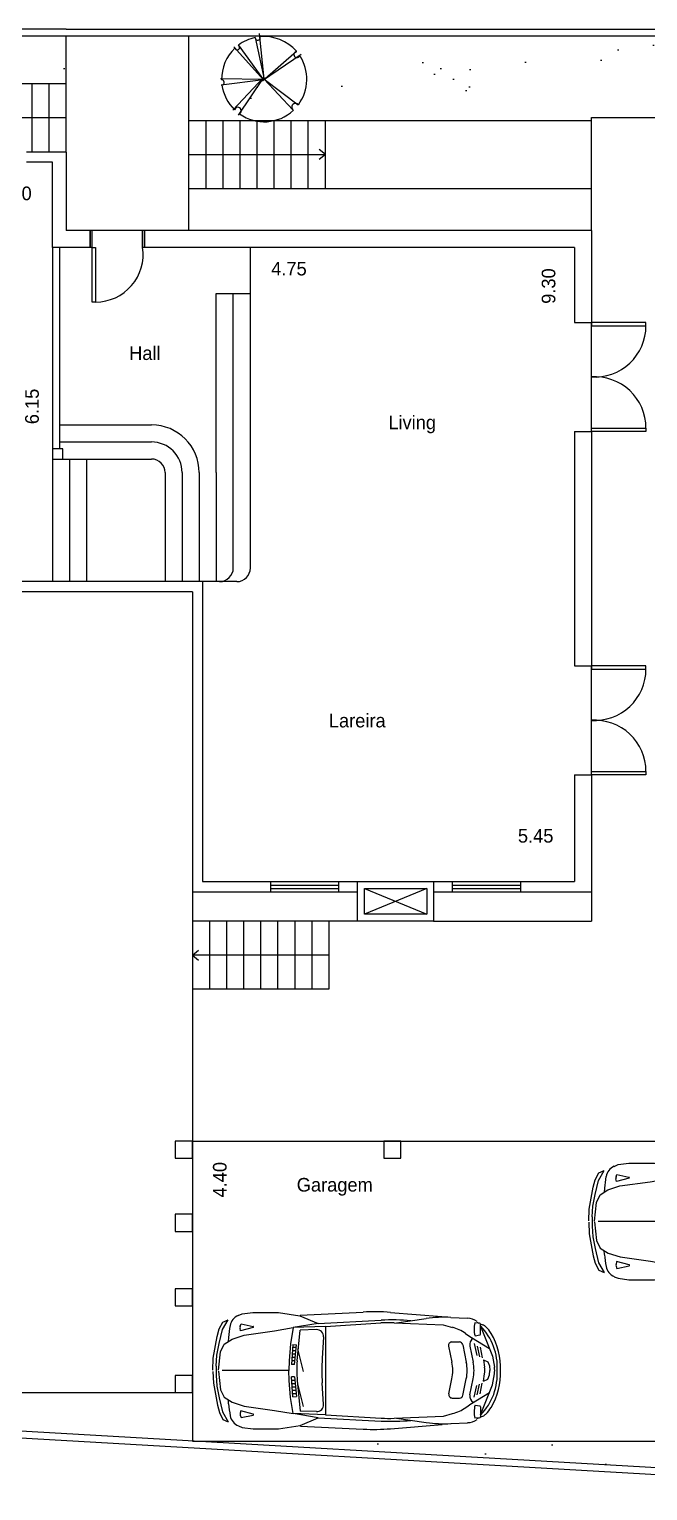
# Model space of a CAD drawing. Extents: x 2 to 41.9, y 0.3 to 42.9.
# Drawn here: x 19.46 to 28.53, y 0.33 to 21.76 of the extents above; entities that cross this region are included whole.
import ezdxf

# ---------------------------------------------------------------- set-up
doc = ezdxf.new("R2010")
doc.units = 0
doc.header["$MEASUREMENT"] = 0
doc.layers.get('0').update_dxf_attribs({"linetype": 'CONTINUOUS'})
doc.layers.get('DEFPOINTS').update_dxf_attribs({"linetype": 'CONTINUOUS'})
for name, color, linetype in [('ARV', 3, 'CONTINUOUS'), ('BLOCO', 5, 'CONTINUOUS'), ('BLOCOS', 5, 'CONTINUOUS'), ('CINZA', 8, 'CONTINUOUS'), ('HACHURA', 1, 'CONTINUOUS'), ('JARDIM', 3, 'CONTINUOUS'), ('PAREDE', 7, 'CONTINUOUS')]:
    doc.layers.add(name, color=color, linetype=linetype)
doc.styles.add('PADRÃO', font='', dxfattribs={"height": 0.2})
doc.styles.get('PADRÃO').set_extended_font_data('AvantGarde Bk BT')
doc.dimstyles.new('PADRÃOS', dxfattribs={"dimtxt": 0.15, "dimasz": 0.1, "dimexe": 1.25, "dimexo": 0.625, "dimgap": 0.1, "dimtad": 0, "dimjust": 1, "dimzin": 1, "dimdsep": 46, "dimtxsty": 'PADRÃO', "dimcen": 2.5, "dimse1": 1, "dimse2": 1, "dimsd1": 1, "dimsd2": 1, "dimclrt": 1, "dimadec": 0, "dimazin": 0, "dimtfac": 1, "dimtdec": 4, "dimtmove": 0, "dimatfit": 3, "dimfxl": 1, "dimtolj": 1, "dimtzin": 0, "dimarcsym": 0})
pattern_1 = [(37.5, (-139.9309, -109.406), (-0.062993, 1.926824), [0, -1.52, 0, -1.7, 0, -1.625]), (7.5, (-139.931, -109.406), (1.769777, 2.822146), [0, -0.82, 0, -1.37, 0, -0.525]), (327.5, (-141.1609, -109.406), (3.114142, 0.005659), [0, -0.5, 0, -1.8, 0, -2.35]), (317.5, (-141.161, -109.406), (3.006127, 0.877676), [0, -0.25, 0, -1.18, 0, -1.35])]

# ---------------------------------------------------------------- blocks, each defined once
blk = doc.blocks.new('SETA')
at = {"layer": 'PAREDE', "ltscale": 0.015}
for q in [(-0.073, -0.091), (0.073, -0.091)]:
    blk.add_line((0, 0), q, dxfattribs=at)
blk = doc.blocks.new('P80D25')
at = {"layer": 'BLOCO', "ltscale": 0.015}
for p, q in [((0, 0.25), (0, 0)), ((0, 0.25), (0.03, 0.25)), ((0.03, 0.25), (0.03, 0)), ((0.77, 0.25), (0.77, 0)), ((0.77, 0.25), (0.8, 0.25)), ((0.8, 0.25), (0.8, 0)), ((0, 0), (0.8, 0))]:
    blk.add_line(p, q, dxfattribs=at)
at = {"layer": 'BLOCO'}
blk.add_lwpolyline([(0.77, 0.25), (0.72, 0.25), (0.72, 1.05), (0.77, 1.05)], close=True, dxfattribs=at)
at = {"layer": 'BLOCO', "ltscale": 0.015}
blk.add_arc((0.72, 0.352), 0.698, 90, 188.4445, dxfattribs=at)
blk = doc.blocks.new('*D63')
at = {"layer": 'DEFPOINTS', "color": 0, "linetype": 'ByBlock', "ltscale": 0.015}
for p in [(155.532, 129.22), (159.732, 129.22), (155.532, 128.762)]:
    blk.add_point(p, dxfattribs=at)
at = {"color": 1, "linetype": 'ByBlock', "ltscale": 0.015, "insert": (159.166, 128.762), "char_height": 0.2, "attachment_point": 5, "style": 'PADRÃO'}
blk.add_mtext('\\A1;4.20', dxfattribs=at)
blk = doc.blocks.new('*D64')
at = {"layer": 'DEFPOINTS', "color": 0, "linetype": 'ByBlock', "ltscale": 0.015}
for p in [(159.732, 129.22), (159.432, 123.07), (159.732, 123.07)]:
    blk.add_point(p, dxfattribs=at)
at = {"color": 1, "linetype": 'ByBlock', "ltscale": 0.015, "insert": (159.432, 125.639), "char_height": 0.2, "attachment_point": 5, "rotation": 90, "style": 'PADRÃO'}
blk.add_mtext('\\A1;6.15', dxfattribs=at)
blk = doc.blocks.new('*D69')
at = {"layer": 'DEFPOINTS', "color": 0, "linetype": 'ByBlock', "ltscale": 0.015}
for p in [(161.782, 114.865), (161.782, 110.465), (162.185, 110.465)]:
    blk.add_point(p, dxfattribs=at)
at = {"color": 1, "linetype": 'ByBlock', "ltscale": 0.015, "insert": (162.185, 114.299), "char_height": 0.2, "attachment_point": 5, "rotation": 90, "style": 'PADRÃO'}
blk.add_mtext('\\A1;4.40', dxfattribs=at)
blk = doc.blocks.new('*D70')
at = {"layer": 'DEFPOINTS', "color": 0, "linetype": 'ByBlock', "ltscale": 0.015}
for p in [(161.932, 119.341), (161.932, 118.67), (167.382, 118.67)]:
    blk.add_point(p, dxfattribs=at)
at = {"color": 1, "linetype": 'ByBlock', "ltscale": 0.015, "insert": (166.815, 119.341), "char_height": 0.2, "attachment_point": 5, "style": 'PADRÃO'}
blk.add_mtext('\\A1;5.45', dxfattribs=at)
blk = doc.blocks.new('*D71')
at = {"layer": 'DEFPOINTS', "color": 0, "linetype": 'ByBlock', "ltscale": 0.015}
for p in [(167.382, 127.97), (167.005, 118.67), (167.382, 118.67)]:
    blk.add_point(p, dxfattribs=at)
at = {"color": 1, "linetype": 'ByBlock', "ltscale": 0.015, "insert": (167.005, 127.404), "char_height": 0.2, "attachment_point": 5, "rotation": 90, "style": 'PADRÃO'}
blk.add_mtext('\\A1;9.30', dxfattribs=at)
blk = doc.blocks.new('*D72')
at = {"layer": 'DEFPOINTS', "color": 0, "linetype": 'ByBlock', "ltscale": 0.015}
for p in [(162.632, 127.97), (167.382, 127.97), (167.382, 127.658)]:
    blk.add_point(p, dxfattribs=at)
at = {"color": 1, "linetype": 'ByBlock', "ltscale": 0.015, "insert": (163.198, 127.658), "char_height": 0.2, "attachment_point": 5, "style": 'PADRÃO'}
blk.add_mtext('\\A1;4.75', dxfattribs=at)
blk = doc.blocks.new('C-01')
for p, q in [((-1.831, 0.842), (-1.773, 0.867)), ((-1.773, 0.867), (-1.616, 0.889)), ((-1.616, 0.889), (-1.24, 0.889)), ((-1.24, 0.889), (-0.927, 0.84)), ((-0.922, 0.847), (0, 0.894)), ((0.402, 0.888), (1.156, 0.828)), ((-2.138, 0.536), (-2.109, 0.646)), ((-2.109, 0.646), (-2.057, 0.747)), ((-2.062, 0.637), (-1.978, 0.781)), ((-2.057, 0.747), (-1.978, 0.781)), ((-1.796, 0.62), (-1.804, 0.658)), ((-1.802, 0.687), (-1.79, 0.721)), ((-1.612, 0.669), (-1.796, 0.62)), ((-1.79, 0.721), (-1.613, 0.684)), ((-0.659, 0.727), (-1.026, 0.665)), ((-0.552, 0.682), (-1.026, 0.665)), ((-0.927, 0.84), (-0.659, 0.727)), ((-0.659, 0.727), (0.263, 0.774)), ((-0.552, 0.682), (0.261, 0.733)), ((-0.552, 0.682), (-0.551, -0.613)), ((0.455, 0.735), (1.176, 0.704)), ((0.488, 0.734), (0.925, 0.798)), ((1.176, 0.704), (1.31, 0.669)), ((1.287, 0.815), (1.531, 0.802)), ((1.708, 0.731), (1.637, 0.736)), ((1.667, 0.743), (1.699, 0.729)), ((1.72, 0.57), (1.72, 0.718)), ((1.72, 0.688), (1.898, 0.248)), ((1.724, 0.718), (1.754, 0.706)), ((-2.196, 0.215), (-2.138, 0.536)), ((-2.143, 0.259), (-2.109, 0.43)), ((-2.109, 0.43), (-2.062, 0.637)), ((-1.972, 0.52), (-1.976, 0.461)), ((-0.966, 0.178), (-0.924, 0.627)), ((-0.684, 0.636), (-0.924, 0.627)), ((-0.58, 0.53), (-0.599, 0.212)), ((1.301, 0.455), (1.411, 0.455)), ((1.503, 0.579), (1.594, 0.516)), ((1.59, 0.519), (1.853, 0.359)), ((1.63, 0.43), (1.666, 0.256)), ((1.641, 0.546), (1.709, 0.557)), ((-2.201, 0.043), (-2.196, 0.215)), ((-2.152, 0.1), (-2.143, 0.259)), ((-1.029, 0.419), (-1.052, 0.126)), ((-0.995, 0.226), (-1.044, 0.226)), ((-0.99, 0.276), (-1.04, 0.276)), ((-0.985, 0.326), (-1.037, 0.326)), ((-0.98, 0.376), (-1.033, 0.376)), ((-1.029, 0.419), (-0.977, 0.411)), ((-1.004, 0.126), (-0.977, 0.411)), ((-0.962, 0.353), (-0.88, 0.023)), ((1.253, 0.394), (1.301, 0.16)), ((1.46, 0.415), (1.513, 0.16)), ((1.564, 0.395), (1.613, 0.16)), ((1.674, 0.395), (1.707, 0.239)), ((1.714, 0.379), (1.747, 0.222)), ((1.898, 0.248), (1.925, 0.086)), ((-1.091, 0.034), (-2.064, 0.034)), ((-1.004, 0.126), (-1.052, 0.126)), ((-0.999, 0.176), (-1.048, 0.176)), ((1.764, 0.193), (1.781, 0.086)), ((1.764, 0.193), (1.831, 0.165)), ((1.831, 0.165), (1.855, 0.103)), ((1.855, 0.103), (1.859, 0.037)), ((1.855, -0.029), (1.859, 0.037)), ((-2.152, -0.034), (-2.143, -0.193)), ((-2.143, -0.193), (-2.108, -0.364)), ((-1.029, -0.351), (-1.052, -0.058)), ((-1.004, -0.058), (-1.052, -0.058)), ((-0.999, -0.108), (-1.048, -0.108)), ((-0.995, -0.158), (-1.044, -0.158)), ((-0.99, -0.208), (-1.04, -0.208)), ((-1.004, -0.058), (-0.977, -0.343)), ((-0.966, -0.11), (-0.923, -0.559)), ((-0.962, -0.16), (-0.88, -0.49)), ((-0.579, -0.461), (-0.598, -0.143)), ((1.256, -0.307), (1.302, -0.087)), ((1.463, -0.328), (1.513, -0.087)), ((1.565, -0.322), (1.613, -0.087)), ((1.63, -0.356), (1.666, -0.183)), ((1.674, -0.322), (1.707, -0.165)), ((1.714, -0.305), (1.747, -0.148)), ((1.721, -0.615), (1.898, -0.174)), ((1.764, -0.12), (1.781, -0.013)), ((1.764, -0.12), (1.831, -0.091)), ((1.831, -0.091), (1.855, -0.029)), ((1.898, -0.174), (1.925, -0.013)), ((-2.108, -0.364), (-2.061, -0.571)), ((-1.971, -0.453), (-1.975, -0.394)), ((-0.985, -0.258), (-1.037, -0.258)), ((-0.98, -0.308), (-1.033, -0.308)), ((-1.029, -0.351), (-0.977, -0.343)), ((1.305, -0.367), (1.414, -0.367)), ((1.591, -0.446), (1.854, -0.285)), ((-2.061, -0.571), (-1.976, -0.714)), ((-1.795, -0.553), (-1.803, -0.591)), ((-1.801, -0.62), (-1.789, -0.654)), ((-1.611, -0.602), (-1.795, -0.553)), ((-1.789, -0.654), (-1.611, -0.617)), ((-0.552, -0.613), (-1.026, -0.596)), ((-0.659, -0.658), (-1.025, -0.596)), ((-0.683, -0.567), (-0.924, -0.558)), ((-0.551, -0.613), (0.263, -0.663)), ((0.457, -0.664), (1.177, -0.632)), ((1.177, -0.632), (1.311, -0.596)), ((1.504, -0.506), (1.595, -0.442)), ((1.642, -0.472), (1.71, -0.484)), ((1.721, -0.496), (1.721, -0.645)), ((1.726, -0.645), (1.755, -0.632)), ((-1.829, -0.776), (-1.771, -0.8)), ((-1.771, -0.8), (-1.614, -0.821)), ((-1.614, -0.821), (-1.238, -0.821)), ((-1.238, -0.821), (-0.925, -0.772)), ((-0.925, -0.772), (-0.657, -0.658)), ((-0.92, -0.779), (0.002, -0.824)), ((-0.659, -0.658), (0.263, -0.705)), ((0.403, -0.818), (1.157, -0.755)), ((0.49, -0.663), (0.927, -0.726)), ((1.289, -0.742), (1.533, -0.729)), ((1.709, -0.658), (1.638, -0.662)), ((1.668, -0.669), (1.7, -0.656))]:
    blk.add_line(p, q)
for points in [[(-2.118, 0.039), (-2.09, 0.311), (-2.037, 0.422), (-1.921, 0.496), (-1.745, 0.554), (-1.3, 0.617), (-1.026, 0.665), (-1.064, 0.428), (-1.083, 0.18), (-1.091, 0.034)], [(-2.201, 0.023), (-2.195, -0.149), (-2.137, -0.47), (-2.107, -0.58), (-2.055, -0.681), (-1.976, -0.714)], [(-2.118, 0.027), (-2.089, -0.245), (-2.036, -0.356), (-1.92, -0.429), (-1.744, -0.487), (-1.299, -0.55), (-1.025, -0.596), (-1.063, -0.36), (-1.083, -0.112), (-1.091, 0.034)]]:
    blk.add_lwpolyline(points)
for centre, radius, start, end in [((0.157, -2.15), 3.048, 85.3952, 92.9452), ((-0.452, 0.416), 1.524, 169.4663, 176.0811), ((-1.753, 0.658), 0.2, 112.7478, 169.4663), ((-1.755, 0.669), 0.0508, 159.9787, 192.5384), ((-1.614, 0.676), 0.00762, 284.96, 78.1125), ((0.377, -1.092), 1.829, 87.5491, 93.6237), ((0.42, -2.27), 3.048, 84.6964, 92.9452), ((1.192, -1.011), 1.829, 86.9998, 98.3676), ((1.154, 0.08), 0.61, 55.07, 75.2551), ((1.517, 0.518), 0.284, 57.3299, 87.1824), ((1.99, 0.648), 0.364, 166.0961, 196.3535), ((1.707, 0.718), 0.0127, 0, 86.3304), ((1.12, 0.093), 0.847, 356.2451, 44.5195), ((1.695, 0.565), 0.152, 46.3836, 67.2014), ((1.5, 0.36), 0.436, 30.4577, 46.3836), ((-0.68, 0.536), 0.1, 356.7256, 92.0722), ((1.301, 0.405), 0.05, 90, 191.7694), ((1.411, 0.405), 0.05, 11.7694, 90), ((1.662, 0.416), 0.1, 118.178, 191.7694), ((1.707, 0.57), 0.0127, 279.6077, 360), ((1.003, 0.068), 1.012, 358.0694, 30.4577), ((-0.935, 0.034), 1.219, 176.8942, 183.2188), ((0.551, 0.036), 1.524, 174.6214, 185.4916), ((2.444, 0.037), 3.048, 176.7256, 183.3874), ((0.704, 0.036), 0.61, 348.3436, 11.7694), ((0.916, 0.036), 0.61, 348.3436, 11.7694), ((1.016, 0.036), 0.61, 348.3436, 11.7694), ((1.12, -0.02), 0.847, 315.5935, 3.8679), ((1.481, 0.037), 0.305, 350.7246, 9.3883), ((1.003, 0.004), 1.012, 329.6553, 2.0435), ((1.624, 0.037), 0.305, 350.7246, 9.3883), ((1.305, -0.317), 0.05, 168.3436, 270), ((1.414, -0.317), 0.05, 270, 348.3436), ((1.663, -0.342), 0.1, 168.3436, 242.009), ((-0.451, -0.346), 1.524, 184.0319, 190.6466), ((-1.752, -0.591), 0.2, 190.6466, 247.3652), ((-1.753, -0.602), 0.0508, 167.5746, 200.1342), ((-1.613, -0.609), 0.00762, 282.0005, 75.153), ((-0.679, -0.467), 0.1, 267.9278, 3.3874), ((1.154, -0.007), 0.61, 284.8579, 305.0429), ((1.991, -0.574), 0.364, 163.7595, 194.0169), ((1.708, -0.496), 0.0127, 0.113, 80.5053), ((1.696, -0.492), 0.152, 292.9116, 313.7293), ((1.5, -0.287), 0.436, 313.7293, 329.6553), ((0.153, 2.22), 3.048, 267.1678, 274.7177), ((0.375, 1.163), 1.829, 266.4893, 272.5638), ((0.42, 2.339), 3.048, 267.0548, 275.3036), ((1.189, 1.084), 1.829, 261.7454, 273.1132), ((1.518, -0.445), 0.284, 272.9306, 302.783), ((1.709, -0.645), 0.0127, 273.7825, 0.113)]:
    blk.add_arc(centre, radius, start, end)
blk = doc.blocks.new('A_03')
at = {"layer": 'ARV'}
for p, q in [((-0.164, 0.667), (-0.032, 0.054)), ((-0.032, 0.054), (-0.102, 0.726)), ((-0.04, 0.044), (-0.476, 0.526)), ((-0.413, 0.556), (-0.04, 0.044)), ((-0.057, 0.029), (0.441, 0.467)), ((0.512, 0.415), (-0.057, 0.029)), ((-0.04, 0.051), (-0.672, 0.059)), ((-0.663, -0.03), (-0.04, 0.051)), ((-0.494, -0.401), (-0.04, 0.081)), ((-0.04, 0.081), (-0.413, -0.475)), ((-0.032, 0.054), (0.468, -0.32)), ((0.388, -0.394), (-0.032, 0.054))]:
    blk.add_line(p, q, dxfattribs=at)
for centre, radius, start, end in [((-0.032, 0.054), 0.625, 102.158, 127.2526), ((-0.127, 0.664), 0.037, 175.6543, 19.6938), ((-0.032, 0.054), 0.625, 41.0541, 95.5311), ((-0.032, 0.054), 0.625, 133.2426, 180.9743), ((-0.427, 0.516), 0.0334, 201.2821, 48.2736), ((0.446, 0.414), 0.0427, 89.2094, 344.6286), ((-0.032, 0.054), 0.625, 323.2022, 33.8211), ((-0.655, 0.006), 0.0378, 285.6846, 88.001), ((-0.032, 0.054), 0.625, 187.876, 225.8833), ((-0.419, -0.408), 0.0497, 310.6567, 163.4448), ((-0.032, 0.054), 0.625, 234.6715, 313.133), ((0.426, -0.355), 0.0546, 40.7148, 224.88)]:
    blk.add_arc(centre, radius, start, end, dxfattribs=at)

msp = doc.modelspace()

# ---------------------------------------------------------------- hatches: boundary and pattern name
at = {"layer": 'JARDIM', "ltscale": 0.015}
h = msp.add_hatch(dxfattribs=at)
h.set_pattern_fill('AR-SAND', color=256, style=0)
h.set_pattern_definition(pattern_1)
h.paths.add_polyline_path([(20.001, 20.964), (20.001, 21.664), (6.344, 21.664), (6.344, 20.964)])
h.paths.add_polyline_path([(11.381, 21.05), (11.367, 21.029, 0.00023), (11.367, 21.028, 0.277622)], flags=16)
h.paths.add_polyline_path([(11.24, 21.24), (11.234, 21.239, 0.08723), (11.24, 21.239, -0.001072)], flags=16)
h.paths.add_polyline_path([(11.55, 21.282), (11.548, 21.297), (11.547, 21.296)], flags=0)
h.paths.add_polyline_path([(11.8, 21.095, 0.003027), (11.8, 21.095), (11.79, 21.102, 0.807593), (11.759, 21.059), (11.76, 21.058, -0.015246), (11.759, 21.059), (11.552, 21.279), (11.537, 21.269), (11.546, 21.277), (11.543, 21.28), (11.237, 21.284, -0.205592), (11.336, 21.51, 0.020722), (11.336, 21.509), (11.347, 21.497, 1.013557), (11.358, 21.529, -0.112661), (11.484, 21.587, 1.209451), (11.52, 21.593, -0.247078), (11.789, 21.483, 1.028456), (11.79, 21.44), (11.808, 21.453, 0.038636), (11.809, 21.456, -0.318335)], flags=16)
h.paths.add_polyline_path([(31.339, 18.034), (32.258, 17.053), (33.514, 16.987), (33.634, 19.261), (31.339, 19.261)])
h.paths.add_polyline_path([(32.611, 18.283), (32.608, 18.314), (32.605, 18.311)], flags=0)
h.paths.add_polyline_path([(32.274, 17.818), (32.245, 17.776, 0.00023), (32.246, 17.776, 0.277622)], flags=16)
h.paths.add_polyline_path([(31.986, 18.287), (32.597, 18.28), (32.205, 18.713, -0.249412), (32.184, 18.736), (32.183, 18.738, 0.205008)], flags=16)
h.paths.add_polyline_path([(32.599, 18.279), (32.233, 18.78, -0.109808), (32.479, 18.894, 1.209451), (32.551, 18.905, -0.247078), (33.09, 18.685, 1.028456), (33.091, 18.599), (33.128, 18.624, 0.038636), (33.13, 18.631, -0.318335), (33.112, 17.908, 0.003027), (33.111, 17.909), (33.092, 17.923, 0.807593), (33.029, 17.837), (33.031, 17.835, -0.015246), (33.029, 17.837), (32.616, 18.278), (32.586, 18.257), (32.603, 18.273), (32.599, 18.279), (32.007, 18.201, -0.192451), (31.979, 18.198)], flags=16)
h = msp.add_hatch(dxfattribs=at)
h.set_pattern_fill('AR-SAND', color=256, style=0)
h.set_pattern_definition(pattern_1)
h.paths.add_polyline_path([(28.574, 20.949), (28.589, 20.951, 0.795547), (28.568, 21.022, 0.000009), (28.568, 21.022, -0.211739), (28.766, 21.488, 0.020722), (28.766, 21.486), (29.169, 21.041), (29.171, 21.043), (28.815, 21.53, -0.109808), (29.061, 21.643, -0.010377), (29.061, 21.645), (29.066, 21.624, 0.614169), (29.132, 21.626), (29.128, 21.664), (22.838, 21.664), (22.839, 21.654, -0.244077), (23.375, 21.443), (22.906, 21.031), (22.909, 21.028), (23.421, 21.374, 0.038636), (23.423, 21.38, -0.318335), (23.404, 20.658, 0.003027), (23.404, 20.658), (23.385, 20.673, 0.807593), (23.321, 20.587), (23.323, 20.584, -0.015246), (23.321, 20.587), (22.908, 21.027), (22.878, 21.007), (22.896, 21.022), (22.89, 21.028), (22.874, 21.026), (22.538, 20.526, 0.0945), (22.75, 20.427), (27.701, 20.427), (27.701, 20.471), (28.919, 20.471, -0.0427), (28.828, 20.526), (28.856, 20.568, 0.889994), (28.759, 20.583, -0.168515)])
h.paths.add_polyline_path([(33.76, 21.664), (29.128, 21.664), (29.129, 21.654, -0.244077), (29.665, 21.443), (29.195, 21.031), (29.199, 21.028), (29.71, 21.374, 0.038636), (29.713, 21.38, -0.318335), (29.694, 20.658, 0.003027), (29.693, 20.658), (29.674, 20.673, 0.807593), (29.611, 20.587), (29.613, 20.584, -0.015246), (29.611, 20.587), (29.198, 21.027), (29.168, 21.007), (29.186, 21.022), (29.18, 21.028), (29.164, 21.026), (28.828, 20.526, 0.0427), (28.919, 20.471), (33.697, 20.471)])
h = msp.add_hatch(dxfattribs=at)
h.set_pattern_fill('AR-SAND', color=256, style=0)
h.set_pattern_definition(pattern_1)
h.paths.add_polyline_path([(21.851, 1.059), (21.851, 1.774), (21.601, 1.774), (10.88, 1.774), (10.88, 1.692)])
h.paths.add_polyline_path([(32.641, 0.437), (32.674, 1.059), (21.851, 1.059)])

# ---------------------------------------------------------------- linework, layer by layer
at = {"layer": 'BLOCO', "ltscale": 0.015}
for p, q in [((27.701, 15.866), (27.701, 17.466)), ((27.701, 10.83), (27.701, 12.43)), ((22.994, 9.264), (23.994, 9.264)), ((25.66, 9.264), (26.66, 9.264)), ((22.994, 9.214), (23.994, 9.214)), ((22.994, 9.164), (23.994, 9.164)), ((22.994, 9.114), (23.994, 9.114)), ((25.66, 9.214), (26.66, 9.214)), ((25.66, 9.164), (26.66, 9.164)), ((25.66, 9.114), (26.66, 9.114))]:
    msp.add_line(p, q, dxfattribs=at)
at = {"layer": 'BLOCO'}
for points in [[(27.701, 17.466), (27.701, 17.416), (28.501, 17.416), (28.501, 17.466)], [(27.701, 15.866), (27.701, 15.916), (28.501, 15.916), (28.501, 15.866)], [(27.701, 12.43), (27.701, 12.38), (28.501, 12.38), (28.501, 12.43)], [(27.701, 10.83), (27.701, 10.88), (28.501, 10.88), (28.501, 10.83)]]:
    msp.add_lwpolyline(points, close=True, dxfattribs=at)
at = {"layer": 'BLOCO', "ltscale": 0.015}
for centre, start, end in [((27.749, 17.416), 266.3048, 360), ((27.749, 15.916), 360, 93.6952), ((27.749, 12.38), 266.3048, 360), ((27.749, 10.88), 360, 93.6952)]:
    msp.add_arc(centre, 0.752, start, end, dxfattribs=at)
at = {"layer": 'CINZA', "ltscale": 0.015}
for p, q in [((20.001, 19.964), (20.001, 21.664)), ((21.801, 18.814), (21.801, 21.664)), ((20.001, 20.964), (6.344, 20.964)), ((19.501, 19.964), (19.501, 20.964)), ((19.751, 19.964), (19.751, 20.964)), ((20.001, 20.464), (18.501, 20.464)), ((21.801, 20.427), (27.701, 20.427)), ((21.801, 19.427), (21.801, 20.427)), ((22.051, 19.427), (22.051, 20.427)), ((22.301, 19.427), (22.301, 20.427)), ((22.551, 19.427), (22.551, 20.427)), ((22.801, 19.427), (22.801, 20.427)), ((23.051, 19.427), (23.051, 20.427)), ((23.301, 19.427), (23.301, 20.427)), ((23.551, 19.427), (23.551, 20.427)), ((23.801, 19.427), (23.801, 20.427)), ((27.701, 18.814), (27.701, 20.471)), ((27.701, 20.471), (33.697, 20.471)), ((21.801, 19.927), (23.801, 19.927)), ((21.801, 19.427), (27.701, 19.427)), ((19.801, 18.564), (19.801, 13.664)), ((19.901, 18.564), (19.901, 15.612)), ((22.701, 17.889), (22.701, 18.564)), ((22.201, 15.262), (22.201, 17.889)), ((22.201, 17.889), (22.701, 17.889)), ((22.451, 13.864), (22.451, 17.889)), ((22.701, 13.864), (22.701, 17.889)), ((19.901, 15.962), (21.251, 15.962)), ((19.901, 15.712), (21.251, 15.712)), ((19.951, 15.462), (20.301, 15.462)), ((20.051, 15.462), (20.051, 13.664)), ((20.301, 15.462), (20.301, 13.664)), ((20.301, 15.462), (21.251, 15.462)), ((21.451, 15.262), (21.451, 13.664)), ((21.701, 15.262), (21.701, 13.664)), ((21.951, 15.262), (21.951, 13.664)), ((22.201, 15.262), (22.201, 13.664)), ((22.501, 13.664), (22.001, 13.664)), ((21.851, 9.114), (21.851, 1.059)), ((24.374, 9.164), (25.286, 8.787)), ((25.286, 9.164), (24.374, 8.787)), ((22.101, 8.687), (22.101, 7.687)), ((22.351, 8.687), (22.351, 7.687)), ((22.601, 8.687), (22.601, 7.687)), ((22.851, 8.687), (22.851, 7.687)), ((23.101, 8.687), (23.101, 7.687)), ((23.101, 8.687), (23.101, 7.687)), ((23.351, 8.687), (23.351, 7.687)), ((23.601, 8.687), (23.601, 7.687)), ((23.851, 8.687), (23.851, 7.687)), ((23.851, 8.187), (21.851, 8.187)), ((23.851, 7.687), (21.851, 7.687)), ((21.851, 5.459), (32.906, 5.459)), ((10.88, 1.774), (21.851, 1.774)), ((21.851, 1.059), (32.674, 1.059))]:
    msp.add_line(p, q, dxfattribs=at)
for centre, radius, start, end in [((21.251, 15.262), 0.7, 0, 90), ((21.251, 15.262), 0.45, 0, 90), ((21.251, 15.262), 0.2, 0, 90), ((21.251, 15.262), 0.2, 0, 90), ((22.251, 13.864), 0.2, 270, 0), ((22.501, 13.864), 0.2, 270, 0)]:
    msp.add_arc(centre, radius, start, end, dxfattribs=at)
at = {"layer": 'PAREDE', "ltscale": 0.015}
for p, q in [((20.001, 21.764), (2.401, 21.764)), ((20.001, 21.664), (2.401, 21.664)), ((20.001, 21.764), (33.866, 21.764)), ((33.76, 21.664), (20.001, 21.664)), ((20.001, 19.964), (19.417, 19.964)), ((20.001, 19.964), (20.001, 18.814)), ((19.801, 19.814), (19.417, 19.814)), ((19.801, 18.564), (19.801, 19.814)), ((20.351, 18.814), (20.001, 18.814)), ((20.351, 18.814), (20.351, 18.564)), ((27.701, 18.814), (21.151, 18.814)), ((21.151, 18.814), (21.151, 18.564)), ((27.701, 18.814), (27.701, 17.466)), ((20.351, 18.564), (19.801, 18.564)), ((27.451, 18.564), (21.151, 18.564)), ((27.451, 18.564), (27.451, 17.466)), ((27.451, 17.466), (27.701, 17.466)), ((27.451, 15.866), (27.701, 15.866)), ((27.451, 15.866), (27.451, 12.43)), ((27.701, 15.866), (27.701, 12.43)), ((22.001, 13.664), (19.097, 13.664)), ((21.851, 13.514), (19.097, 13.514)), ((21.851, 13.514), (21.851, 9.114)), ((22.001, 13.664), (22.001, 9.264)), ((27.451, 12.43), (27.701, 12.43)), ((27.451, 10.83), (27.701, 10.83)), ((27.451, 10.83), (27.451, 9.264)), ((27.701, 10.83), (27.701, 8.687)), ((22.001, 9.264), (22.994, 9.264)), ((22.994, 9.264), (22.994, 9.114)), ((23.994, 9.264), (23.994, 9.114)), ((23.994, 9.264), (25.66, 9.264)), ((25.66, 9.264), (25.66, 9.114)), ((26.66, 9.264), (26.66, 9.114)), ((26.66, 9.264), (27.451, 9.264)), ((21.851, 9.114), (22.994, 9.114)), ((23.994, 9.114), (24.274, 9.114)), ((24.374, 9.164), (25.286, 9.164)), ((25.386, 9.114), (25.66, 9.114)), ((26.66, 9.114), (27.701, 9.114)), ((24.274, 8.687), (21.851, 8.687)), ((25.386, 8.687), (27.701, 8.687)), ((32.741, 0.431), (2.151, 2.195)), ((32.735, 0.332), (2.051, 2.101))]:
    msp.add_line(p, q, dxfattribs=at)
at = {"layer": 'PAREDE'}
for p, q in [((24.274, 8.687), (24.274, 9.264)), ((24.274, 9.264), (25.386, 9.264)), ((25.386, 9.264), (25.386, 8.687)), ((24.374, 8.787), (24.374, 9.164)), ((25.286, 9.164), (25.286, 8.787)), ((25.386, 8.687), (24.274, 8.687)), ((25.286, 8.787), (24.374, 8.787))]:
    msp.add_line(p, q, dxfattribs=at)
for points in [[(19.801, 15.462), (19.951, 15.462), (19.951, 15.612), (19.801, 15.612)], [(21.601, 5.209), (21.851, 5.209), (21.851, 5.459), (21.601, 5.459)], [(24.659, 5.209), (24.909, 5.209), (24.909, 5.459), (24.659, 5.459)], [(21.601, 4.136), (21.851, 4.136), (21.851, 4.386), (21.601, 4.386)], [(21.601, 3.042), (21.851, 3.042), (21.851, 3.292), (21.601, 3.292)], [(21.601, 1.774), (21.851, 1.774), (21.851, 2.024), (21.601, 2.024)]]:
    msp.add_lwpolyline(points, close=True, dxfattribs=at)

# ---------------------------------------------------------------- block references
at = {"layer": 'BLOCO', "ltscale": 0.015, "rotation": 180}
msp.add_blockref('P80D25', (21.151, 18.814), dxfattribs=at)
at = {"layer": 'BLOCOS', "ltscale": 0.015}
for name, p in [('A_03', (22.936, 20.978)), ('C-01', (29.865, 4.247)), ('C-01', (24.354, 2.059))]:
    msp.add_blockref(name, p, dxfattribs=at)
at = {"layer": 'CINZA', "ltscale": 0.015}
for p, rotation in [((23.801, 19.927), 270), ((21.851, 8.187), 90)]:
    msp.add_blockref('SETA', p, dxfattribs=dict(at, rotation=rotation))

# ---------------------------------------------------------------- texts
at = {"layer": 'HACHURA', "ltscale": 0.015, "style": 'PADRÃO'}
for s, p in [('Hall', (20.924, 16.914)), ('Living', (24.724, 15.899)), ('Lareira', (23.852, 11.526)), ('Garagem', (23.381, 4.719))]:
    msp.add_text(s, height=0.2, dxfattribs=at).set_placement(p)

# ---------------------------------------------------------------- dimensions: what is measured, and where the dimension line sits
at = {"layer": 'HACHURA', "ltscale": 0.015}
for base, p1, p2, picture, middle in [((15.601, 19.356), (19.801, 19.814), (15.601, 19.814), '*D63', (19.235, 19.356)), ((27.451, 18.252), (22.701, 18.564), (27.451, 18.564), '*D72', (23.268, 18.252)), ((22.001, 9.935), (27.451, 9.264), (22.001, 9.264), '*D70', (26.884, 9.935))]:
    dim = msp.add_linear_dim(base=base, p1=p1, p2=p2, dimstyle='PADRÃOS', dxfattribs=at)
    dim.commit()
    dim.dimension.update_dxf_attribs({"geometry": picture, "text_midpoint": middle, "insert": (-139.931, -109.406)})
dim = msp.add_linear_dim(base=(19.501, 13.664), p1=(19.801, 19.814), p2=(19.801, 13.664), angle=90, dimstyle='PADRÃOS', dxfattribs=at)
dim.commit()
dim.dimension.update_dxf_attribs({"geometry": '*D64', "text_midpoint": (19.501, 16.233), "dimtype": 160, "insert": (-139.931, -109.406)})
for base, p1, p2, picture, middle in [((27.074, 9.264), (27.451, 18.564), (27.451, 9.264), '*D71', (27.074, 17.998)), ((22.254, 1.059), (21.851, 5.459), (21.851, 1.059), '*D69', (22.254, 4.893))]:
    dim = msp.add_linear_dim(base=base, p1=p1, p2=p2, angle=90, dimstyle='PADRÃOS', dxfattribs=at)
    dim.commit()
    dim.dimension.update_dxf_attribs({"geometry": picture, "text_midpoint": middle, "insert": (-139.931, -109.406)})

doc.saveas('drawing.dxf')
